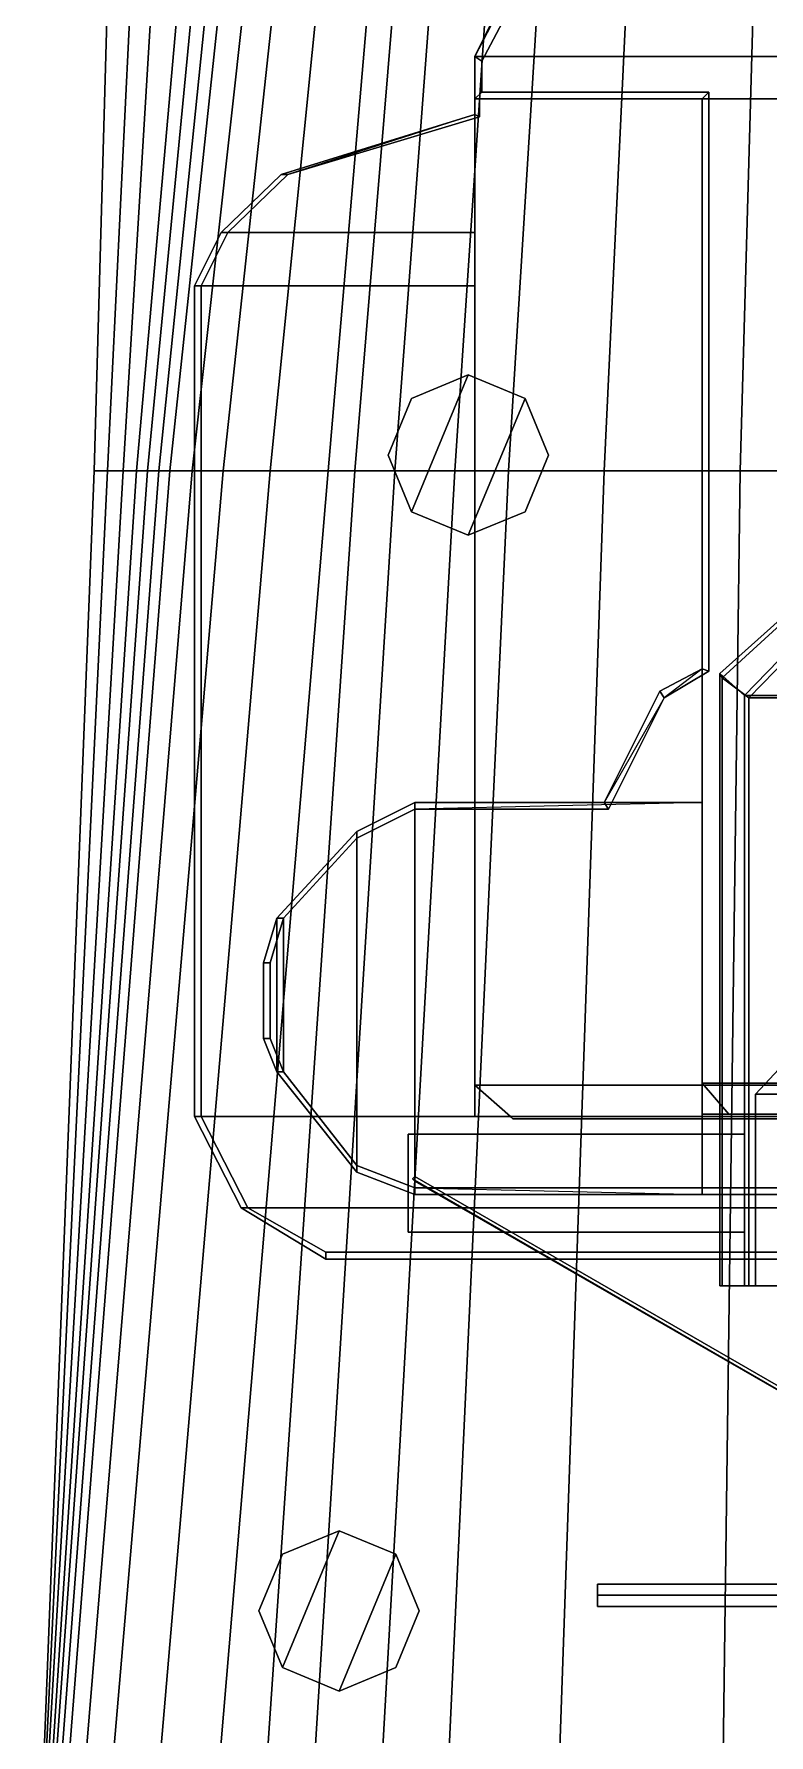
# Model space of a CAD drawing. Extents: x -5 to 5, y -54 to 54.
# Drawn here: x -4.95 to -1.65, y 11.74 to 19.38 of the extents above; entities that cross this region are included whole.
import ezdxf

# ---------------------------------------------------------------- set-up
doc = ezdxf.new("R2010")
doc.units = 0
doc.layers.get('0').update_dxf_attribs({"linetype": 'CONTINUOUS'})

msp = doc.modelspace()

# ---------------------------------------------------------------- linework, layer by layer
for points in [[(-4.49, 24.19, 5.22), (-4.29, 24.19, 4.04), (-4.62, 17.42, 4.04), (-4.68, 17.42, 5.13)], [(-4.68, 17.42, 5.13), (4.68, 17.42, 5.13), (4.49, 24.19, 5.22), (-4.49, 24.19, 5.22)], [(-4.29, 24.19, 4.04), (-4.14, 24.19, 3.1), (-4.55, 17.42, 3.01), (-4.62, 17.42, 4.04)], [(-4.14, 24.19, 3.1), (-3.89, 24.19, 1.84), (-4.49, 17.42, 1.84), (-4.55, 17.42, 3.01)], [(-3.89, 24.19, 1.84), (-3.79, 24.19, 1.22), (-4.44, 17.42, 1.22), (-4.49, 17.42, 1.84)], [(-3.79, 24.19, 1.22), (-3.7, 24.19, 0.74), (-4.39, 17.42, 0.74), (-4.44, 17.42, 1.22)], [(-3.7, 24.19, 0.74), (-3.62, 24.19, 0.38), (-4.34, 17.42, 0.38), (-4.39, 17.42, 0.74)], [(-3.62, 24.19, 0.38), (-3.49, 24.19, -0.16), (-4.24, 17.42, -0.16), (-4.34, 17.42, 0.38)], [(-3.49, 24.19, -0.16), (-3.37, 24.19, -0.61), (-4.1, 17.42, -0.61), (-4.24, 17.42, -0.16)], [(-3.37, 24.19, -0.61), (-3.21, 24.19, -1.06), (-3.89, 17.42, -1.06), (-4.1, 17.42, -0.61)], [(-3.21, 24.19, -1.06), (-3.05, 24.19, -1.42), (-3.63, 17.42, -1.42), (-3.89, 17.42, -1.06)], [(-3.05, 24.19, -1.42), (-2.95, 24.19, -1.62), (-3.51, 17.42, -1.62), (-3.63, 17.42, -1.42)], [(-2.95, 24.19, -1.62), (-2.82, 24.19, -1.86), (-3.33, 17.42, -1.86), (-3.51, 17.42, -1.62)], [(-2.82, 24.19, -1.86), (-2.61, 24.19, -2.16), (-3.06, 17.42, -2.16), (-3.33, 17.42, -1.86)], [(-2.61, 24.19, -2.16), (-2.4, 24.19, -2.39), (-2.82, 17.42, -2.39), (-3.06, 17.42, -2.16)], [(-2.4, 24.19, -2.39), (-2.07, 24.19, -2.67), (-2.39, 17.42, -2.67), (-2.82, 17.42, -2.39)], [(-2.07, 24.19, -2.67), (-1.59, 24.19, -2.95), (-1.78, 17.42, -2.95), (-2.39, 17.42, -2.67)], [(-1.59, 24.19, -2.95), (-0.7, 24.19, -3.28), (-0.7, 17.42, -3.28), (-1.78, 17.42, -2.95)], [(-1.49, 22.13, 10.35), (-1.49, 22.13, 9.65), (-2.97, 19.28, 9.65), (-2.97, 19.28, 10.35)], [(-2.94, 19.26, 10.35), (-2.94, 19.26, 9.65), (-1.45, 22.07, 9.65), (-1.45, 22.07, 10.35)], [(-2.97, 19.28, 9.65), (-1.75, 21.77, 9.65), (-1.75, 21.77, 5.13), (-2.97, 19.28, 5.13)], [(2.97, 19.28, 9.65), (1.75, 21.77, 9.65), (-1.75, 21.77, 9.65), (-2.97, 19.28, 9.65)], [(-2.3382, 20.3949, 10.35), (-2.3785, 20.4191, 10.35), (-2.97, 19.28, 10.35), (-2.94, 19.26, 10.35)], [(-2.97, 14.66, 7.57), (-2.97, 19.28, 7.57), (-2.97, 19.28, 5.13), (-2.97, 14.66, 5.13)], [(2.97, 19.09, 9.65), (2.97, 19.28, 9.65), (-2.97, 19.28, 9.65), (-2.97, 19.09, 9.65)], [(-2.97, 19.09, 9.65), (-2.97, 19.28, 9.65), (-2.97, 19.28, 7.57), (-2.97, 19.09, 7.57)], [(-2.94, 19.12, 10.35), (-2.94, 19.26, 10.35), (-2.97, 19.28, 10.35), (-2.97, 19.09, 10.35)], [(-2.97, 19.09, 9.65), (-2.97, 19.09, 10.35), (-2.97, 19.28, 10.35), (-2.97, 19.28, 9.65)], [(-2.94, 19.26, 9.65), (-2.94, 19.26, 10.35), (-2.94, 19.12, 10.35), (-2.94, 19.12, 9.65)], [(-1.92, 19.12, 10.35), (-2.94, 19.12, 10.35), (-2.97, 19.09, 10.35), (-1.95, 19.09, 10.35)], [(-2.94, 19.12, 9.65), (-2.94, 19.12, 10.35), (-1.92, 19.12, 10.35), (-1.92, 19.12, 9.65)], [(-1.95, 19.09, 10.35), (-1.95, 16.53, 10.35), (-1.92, 16.52, 10.35), (-1.92, 19.12, 10.35)], [(-1.92, 19.12, 9.65), (-1.92, 19.12, 10.35), (-1.92, 16.52, 10.35), (-1.92, 16.52, 9.65)], [(2.97, 14.66, 7.57), (2.97, 19.09, 7.57), (-2.97, 19.09, 7.57), (-2.97, 14.66, 7.57)], [(-2.97, 19.09, 7.57), (-1.95, 19.09, 7.57), (-1.95, 19.09, 9.65), (-2.97, 19.09, 9.65)], [(-2.97, 19.09, 8.27), (-2.97, 19.09, 7.57), (-2.97, 19.02, 7.57), (-2.97, 19.02, 8.27)], [(-2.95, 19.09, 8.27), (-2.97, 19.09, 8.27), (-2.97, 19.02, 8.27), (-2.95, 19.01, 8.27)], [(-1.95, 19.09, 9.65), (-1.95, 19.09, 10.35), (-2.97, 19.09, 10.35), (-2.97, 19.09, 9.65)], [(-2.95, 19.01, 8.27), (-2.95, 19.01, 7.57), (-2.95, 19.09, 7.57), (-2.95, 19.09, 8.27)], [(1.95, 19.09, 9.65), (-1.95, 19.09, 9.65), (-1.95, 14.67, 9.65), (1.95, 14.67, 9.65)], [(-1.95, 14.67, 9.65), (-1.95, 19.09, 9.65), (-1.95, 19.09, 7.57), (-1.95, 14.67, 7.57)], [(-1.95, 16.53, 9.65), (-1.95, 16.53, 10.35), (-1.95, 19.09, 10.35), (-1.95, 19.09, 9.65)], [(-4.11, 18.49, 7.53), (-3.84, 18.75, 7.53), (-2.97, 19.02, 7.53), (-2.97, 18.49, 7.53)], [(-2.97, 19.02, 7.57), (-3.81, 18.75, 7.57), (-4.08, 18.49, 7.57), (-2.97, 18.49, 7.57)], [(-2.97, 19.02, 8.27), (-2.97, 19.02, 7.53), (-3.84, 18.75, 7.53), (-3.84, 18.75, 8.27)], [(-2.95, 19.01, 8.27), (-2.97, 19.02, 8.27), (-3.84, 18.75, 8.27), (-3.81, 18.75, 8.27)], [(-3.81, 18.75, 8.27), (-3.81, 18.75, 7.57), (-2.95, 19.01, 7.57), (-2.95, 19.01, 8.27)], [(-3.84, 18.75, 8.27), (-3.84, 18.75, 7.53), (-4.11, 18.49, 7.53), (-4.11, 18.49, 8.27)], [(-3.81, 18.75, 8.27), (-3.84, 18.75, 8.27), (-4.11, 18.49, 8.27), (-4.08, 18.49, 8.27)], [(-4.08, 18.49, 8.27), (-4.08, 18.49, 7.57), (-3.81, 18.75, 7.57), (-3.81, 18.75, 8.27)], [(-4.23, 18.25, 7.53), (-4.11, 18.49, 7.53), (-2.97, 18.49, 7.53), (-2.97, 18.25, 7.53)], [(-4.11, 18.49, 8.27), (-4.11, 18.49, 7.53), (-4.23, 18.25, 7.53), (-4.23, 18.25, 8.27)], [(-4.08, 18.49, 8.27), (-4.11, 18.49, 8.27), (-4.23, 18.25, 8.27), (-4.2, 18.25, 8.27)], [(-2.97, 18.49, 7.57), (-4.08, 18.49, 7.57), (-4.2, 18.25, 7.57), (-2.97, 18.25, 7.57)], [(-4.2, 18.25, 8.27), (-4.2, 18.25, 7.57), (-4.08, 18.49, 7.57), (-4.08, 18.49, 8.27)], [(-4.23, 14.52, 7.53), (-4.23, 18.25, 7.53), (-2.97, 18.25, 7.53), (-2.97, 14.52, 7.53)], [(-4.23, 18.25, 8.27), (-4.23, 18.25, 7.53), (-4.23, 14.52, 7.53), (-4.23, 14.52, 8.27)], [(-4.2, 18.25, 8.27), (-4.23, 18.25, 8.27), (-4.23, 14.52, 8.27), (-4.2, 14.52, 8.27)], [(-2.97, 18.25, 7.57), (-4.2, 18.25, 7.57), (-4.2, 14.52, 7.57), (-2.97, 14.52, 7.57)], [(-4.2, 14.52, 8.27), (-4.2, 14.52, 7.57), (-4.2, 18.25, 7.57), (-4.2, 18.25, 8.27)], [(-3.2546, 17.2354, 7.7), (-3, 17.85, 7.7), (-3.2546, 17.7446, 7.7), (-3.36, 17.49, 7.7)], [(-3, 17.13, 7.7), (-2.7454, 17.7446, 7.7), (-3, 17.85, 7.7), (-3.2546, 17.2354, 7.7)], [(-3, 17.85, 7.57), (-3.2546, 17.7446, 7.57), (-3.2546, 17.7446, 7.7), (-3, 17.85, 7.7)], [(-2.7454, 17.7446, 7.57), (-3, 17.85, 7.57), (-3, 17.85, 7.7), (-2.7454, 17.7446, 7.7)], [(-3.2546, 17.7446, 7.57), (-3.36, 17.49, 7.57), (-3.36, 17.49, 7.7), (-3.2546, 17.7446, 7.7)], [(-2.7454, 17.2354, 7.7), (-2.64, 17.49, 7.7), (-2.7454, 17.7446, 7.7), (-3, 17.13, 7.7)], [(-2.64, 17.49, 7.57), (-2.7454, 17.7446, 7.57), (-2.7454, 17.7446, 7.7), (-2.64, 17.49, 7.7)], [(-4.68, 17.42, 5.13), (-4.62, 17.42, 4.04), (-4.95, 10.52, 4.04), (-4.95, 10.52, 5.13)], [(-4.62, 17.42, 4.04), (-4.55, 17.42, 3.01), (-4.95, 10.52, 2.94), (-4.95, 10.52, 4.04)], [(-4.55, 17.42, 3.01), (-4.49, 17.42, 1.84), (-4.94, 10.52, 1.84), (-4.95, 10.52, 2.94)], [(-4.95, 10.52, 5.13), (4.95, 10.52, 5.13), (4.68, 17.42, 5.13), (-4.68, 17.42, 5.13)], [(-4.49, 17.42, 1.84), (-4.44, 17.42, 1.22), (-4.93, 10.52, 1.22), (-4.94, 10.52, 1.84)], [(-4.44, 17.42, 1.22), (-4.39, 17.42, 0.74), (-4.91, 10.52, 0.74), (-4.93, 10.52, 1.22)], [(-4.39, 17.42, 0.74), (-4.34, 17.42, 0.38), (-4.88, 10.52, 0.38), (-4.91, 10.52, 0.74)], [(-4.34, 17.42, 0.38), (-4.24, 17.42, -0.16), (-4.81, 10.52, -0.16), (-4.88, 10.52, 0.38)], [(-4.24, 17.42, -0.16), (-4.1, 17.42, -0.61), (-4.69, 10.52, -0.61), (-4.81, 10.52, -0.16)], [(-4.1, 17.42, -0.61), (-3.89, 17.42, -1.06), (-4.48, 10.52, -1.06), (-4.69, 10.52, -0.61)], [(-3.89, 17.42, -1.06), (-3.63, 17.42, -1.42), (-4.21, 10.52, -1.42), (-4.48, 10.52, -1.06)], [(-3.63, 17.42, -1.42), (-3.51, 17.42, -1.62), (-3.98, 10.52, -1.62), (-4.21, 10.52, -1.42)], [(-3.51, 17.42, -1.62), (-3.33, 17.42, -1.86), (-3.76, 10.52, -1.86), (-3.98, 10.52, -1.62)], [(-3.33, 17.42, -1.86), (-3.06, 17.42, -2.16), (-3.45, 10.52, -2.16), (-3.76, 10.52, -1.86)], [(-3.06, 17.42, -2.16), (-2.82, 17.42, -2.39), (-3.14, 10.52, -2.39), (-3.45, 10.52, -2.16)], [(-3.36, 17.49, 7.57), (-3.2546, 17.2354, 7.57), (-3.2546, 17.2354, 7.7), (-3.36, 17.49, 7.7)], [(-2.82, 17.42, -2.39), (-2.39, 17.42, -2.67), (-2.63, 10.52, -2.67), (-3.14, 10.52, -2.39)], [(-2.7454, 17.2354, 7.57), (-2.64, 17.49, 7.57), (-2.64, 17.49, 7.7), (-2.7454, 17.2354, 7.7)], [(-2.39, 17.42, -2.67), (-1.78, 17.42, -2.95), (-1.87, 10.52, -2.95), (-2.63, 10.52, -2.67)], [(-1.78, 17.42, -2.95), (-0.7, 17.42, -3.28), (-0.7, 10.52, -3.28), (-1.87, 10.52, -2.95)], [(-3.2546, 17.2354, 7.57), (-3, 17.13, 7.57), (-3, 17.13, 7.7), (-3.2546, 17.2354, 7.7)], [(-3, 17.13, 7.57), (-2.7454, 17.2354, 7.57), (-2.7454, 17.2354, 7.7), (-3, 17.13, 7.7)], [(-1.4, 16.93, 13.69), (-1.87, 16.51, 13.69), (-1.86, 16.49, 13.69), (-1.39, 16.92, 13.69)], [(-1.4, 16.78, 13.41), (-1.76, 16.41, 13.41), (-1.87, 16.51, 13.69), (-1.4, 16.93, 13.69)], [(-1.39, 16.92, 13.69), (-1.86, 16.49, 13.69), (-1.74, 16.4, 13.41), (-1.39, 16.76, 13.41)], [(-1.4, 16.78, 12.36), (-1.76, 16.41, 12.36), (-1.76, 16.41, 13.41), (-1.4, 16.78, 13.41)], [(1.76, 16.41, 12.36), (-1.76, 16.41, 12.36), (-1.4, 16.78, 12.36), (1.4, 16.78, 12.36)], [(-1.39, 16.76, 13.41), (-1.74, 16.4, 13.41), (-1.74, 16.4, 12.36), (-1.39, 16.76, 12.36)], [(1.39, 16.76, 12.38), (-1.39, 16.76, 12.38), (-1.74, 16.4, 12.38), (1.74, 16.4, 12.38)], [(-2.14, 16.43, 9.61), (-1.95, 16.53, 9.61), (-1.95, 15.93, 9.61), (-2.39, 15.93, 9.61)], [(-1.95, 15.93, 9.65), (-1.95, 16.53, 9.65), (-2.12, 16.4, 9.65), (-2.39, 15.93, 9.65)], [(-1.95, 16.53, 10.56), (-2.14, 16.43, 10.56), (-2.12, 16.4, 10.56), (-1.92, 16.52, 10.56)], [(-2.14, 16.43, 9.61), (-2.14, 16.43, 10.56), (-1.95, 16.53, 10.56), (-1.95, 16.53, 9.61)], [(-1.92, 16.52, 9.65), (-1.92, 16.52, 10.56), (-2.12, 16.4, 10.56), (-2.12, 16.4, 9.65)], [(-1.92, 16.52, 10.56), (-1.92, 16.52, 10.35), (-1.95, 16.53, 10.35), (-1.95, 16.53, 10.56)], [(-1.76, 16.41, 13.41), (-1.76, 13.76, 13.41), (-1.87, 13.76, 13.69), (-1.87, 16.51, 13.69)], [(-1.87, 16.51, 13.69), (-1.87, 13.76, 13.69), (-1.86, 13.76, 13.69), (-1.86, 16.49, 13.69)], [(-2.14, 16.43, 10.56), (-2.39, 15.93, 10.56), (-2.37, 15.9, 10.56), (-2.12, 16.4, 10.56)], [(-2.39, 15.93, 9.61), (-2.39, 15.93, 10.56), (-2.14, 16.43, 10.56), (-2.14, 16.43, 9.61)], [(-1.86, 16.49, 13.69), (-1.86, 13.76, 13.69), (-1.74, 13.76, 13.41), (-1.74, 16.4, 13.41)], [(-2.12, 16.4, 9.65), (-2.12, 16.4, 10.56), (-2.37, 15.9, 10.56), (-2.37, 15.9, 9.65)], [(-1.76, 16.41, 12.36), (-1.76, 13.76, 12.36), (-1.76, 13.76, 13.41), (-1.76, 16.41, 13.41)], [(1.76, 13.76, 12.36), (-1.76, 13.76, 12.36), (-1.76, 16.41, 12.36), (1.76, 16.41, 12.36)], [(-1.74, 16.4, 13.41), (-1.74, 13.76, 13.41), (-1.74, 13.76, 12.36), (-1.74, 16.4, 12.36)], [(1.74, 16.4, 12.38), (-1.74, 16.4, 12.38), (-1.74, 13.76, 12.38), (1.74, 13.76, 12.38)], [(-3.5, 15.8, 9.61), (-3.24, 15.93, 9.61), (-3.24, 14.17, 9.61), (-3.5, 14.27, 9.61)], [(-3.24, 15.93, 10.56), (-3.5, 15.8, 10.56), (-3.5, 15.77, 10.56), (-3.24, 15.9, 10.56)], [(-3.5, 15.8, 9.61), (-3.5, 15.8, 10.56), (-3.24, 15.93, 10.56), (-3.24, 15.93, 9.61)], [(-3.24, 14.2, 9.65), (-3.24, 15.9, 9.65), (-3.5, 15.77, 9.65), (-3.5, 14.3, 9.65)], [(-3.24, 15.9, 9.65), (-3.24, 15.9, 10.56), (-3.5, 15.77, 10.56), (-3.5, 15.77, 9.65)], [(-3.24, 15.93, 9.61), (-1.95, 15.93, 9.61), (-1.95, 14.17, 9.61), (-3.24, 14.17, 9.61)], [(-1.95, 14.17, 9.65), (-1.95, 15.93, 9.65), (-3.24, 15.9, 9.65), (-3.24, 14.2, 9.65)], [(-2.39, 15.93, 10.56), (-3.24, 15.93, 10.56), (-3.24, 15.9, 10.56), (-2.37, 15.9, 10.56)], [(-3.24, 15.93, 9.61), (-3.24, 15.93, 10.56), (-2.39, 15.93, 10.56), (-2.39, 15.93, 9.61)], [(-2.37, 15.9, 9.65), (-2.37, 15.9, 10.56), (-3.24, 15.9, 10.56), (-3.24, 15.9, 9.65)], [(-3.86, 15.41, 9.61), (-3.5, 15.8, 9.61), (-3.5, 14.27, 9.61), (-3.86, 14.72, 9.61)], [(-3.86, 15.41, 9.61), (-3.86, 15.41, 10.56), (-3.5, 15.8, 10.56), (-3.5, 15.8, 9.61)], [(-3.5, 15.8, 10.56), (-3.86, 15.41, 10.56), (-3.83, 15.41, 10.56), (-3.5, 15.77, 10.56)], [(-3.5, 14.3, 9.65), (-3.5, 15.77, 9.65), (-3.83, 15.41, 9.65), (-3.83, 14.72, 9.65)], [(-3.5, 15.77, 9.65), (-3.5, 15.77, 10.56), (-3.83, 15.41, 10.56), (-3.83, 15.41, 9.65)], [(-3.92, 15.21, 9.61), (-3.86, 15.41, 9.61), (-3.86, 14.72, 9.61), (-3.92, 14.87, 9.61)], [(-3.86, 15.41, 10.56), (-3.92, 15.21, 10.56), (-3.89, 15.21, 10.56), (-3.83, 15.41, 10.56)], [(-3.92, 15.21, 9.61), (-3.92, 15.21, 10.56), (-3.86, 15.41, 10.56), (-3.86, 15.41, 9.61)], [(-3.83, 14.72, 9.65), (-3.83, 15.41, 9.65), (-3.89, 15.21, 9.65), (-3.89, 14.87, 9.65)], [(-3.83, 15.41, 9.65), (-3.83, 15.41, 10.56), (-3.89, 15.21, 10.56), (-3.89, 15.21, 9.65)], [(-3.92, 14.87, 9.61), (-3.92, 14.87, 10.56), (-3.92, 15.21, 10.56), (-3.92, 15.21, 9.61)], [(-3.92, 15.21, 10.56), (-3.92, 14.87, 10.56), (-3.89, 14.87, 10.56), (-3.89, 15.21, 10.56)], [(-3.89, 15.21, 9.65), (-3.89, 15.21, 10.56), (-3.89, 14.87, 10.56), (-3.89, 14.87, 9.65)], [(1.31, 15.05, 14.55), (-1.31, 15.05, 14.55), (-1.71, 14.62, 14.55), (1.71, 14.62, 14.55)], [(-1.71, 14.62, 14.55), (-1.31, 15.05, 14.55), (-1.31, 15.05, 12.38), (-1.71, 14.62, 12.38)], [(-3.92, 14.87, 10.56), (-3.86, 14.72, 10.56), (-3.83, 14.72, 10.56), (-3.89, 14.87, 10.56)], [(-3.86, 14.72, 9.61), (-3.86, 14.72, 10.56), (-3.92, 14.87, 10.56), (-3.92, 14.87, 9.61)], [(-3.89, 14.87, 9.65), (-3.89, 14.87, 10.56), (-3.83, 14.72, 10.56), (-3.83, 14.72, 9.65)], [(-3.5, 14.27, 9.61), (-3.5, 14.27, 10.56), (-3.86, 14.72, 10.56), (-3.86, 14.72, 9.61)], [(-3.86, 14.72, 10.56), (-3.5, 14.27, 10.56), (-3.5, 14.3, 10.56), (-3.83, 14.72, 10.56)], [(-3.83, 14.72, 9.65), (-3.83, 14.72, 10.56), (-3.5, 14.3, 10.56), (-3.5, 14.3, 9.65)], [(1.95, 14.67, 9.65), (-1.95, 14.67, 9.65), (-1.83, 14.53, 9.65), (1.83, 14.53, 9.65)], [(-1.83, 14.53, 9.65), (-1.95, 14.67, 9.65), (-1.95, 14.67, 7.57), (-1.83, 14.53, 7.57)], [(-1.83, 14.53, 9.65), (-1.95, 14.67, 9.65), (-1.95, 14.53, 9.65), (-1.83, 14.53, 9.65)], [(-1.95, 14.53, 9.61), (-1.95, 14.67, 9.61), (-1.83, 14.53, 9.61)], [(-2.8, 14.51, 7.57), (-2.97, 14.66, 7.57), (-2.97, 14.66, 5.13), (-2.8, 14.51, 5.13)], [(2.8, 14.51, 7.57), (2.97, 14.66, 7.57), (-2.97, 14.66, 7.57), (-2.8, 14.51, 7.57)], [(-2.81, 14.52, 7.57), (-2.97, 14.66, 7.57), (-2.97, 14.66, 7.57), (-2.97, 14.52, 7.57)], [(-2.97, 14.66, 7.53), (-2.97, 14.66, 7.53), (-2.81, 14.52, 7.53), (-2.97, 14.52, 7.53)], [(1.71, 14.62, 14.55), (-1.71, 14.62, 14.55), (-1.71, 13.76, 14.55), (1.71, 13.76, 14.55)], [(-1.71, 13.76, 14.55), (-1.71, 14.62, 14.55), (-1.71, 14.62, 12.38), (-1.71, 13.76, 12.38)], [(-4.23, 14.52, 7.53), (4.23, 14.52, 7.53), (4.02, 14.11, 7.53), (-4.02, 14.11, 7.53)], [(-4.23, 14.52, 8.27), (-4.23, 14.52, 7.53), (-4.02, 14.11, 7.53), (-4.02, 14.11, 8.27)], [(-4.2, 14.52, 8.27), (-4.23, 14.52, 8.27), (-4.02, 14.11, 8.27), (-3.99, 14.11, 8.27)], [(3.99, 14.11, 7.57), (4.2, 14.52, 7.57), (-4.2, 14.52, 7.57), (-3.99, 14.11, 7.57)], [(-3.99, 14.11, 8.27), (-3.99, 14.11, 7.57), (-4.2, 14.52, 7.57), (-4.2, 14.52, 8.27)], [(-1.95, 14.17, 9.61), (-1.95, 14.53, 9.61), (1.95, 14.53, 9.61), (1.95, 14.17, 9.61)], [(1.95, 14.53, 9.65), (-1.95, 14.53, 9.65), (-1.95, 14.17, 9.65), (1.95, 14.17, 9.65)], [(1.83, 14.53, 9.65), (-1.83, 14.53, 9.65), (-1.83, 14.53, 7.57), (1.83, 14.53, 7.57)], [(-1.76, 14, 13.18), (-1.76, 14.44, 13.18), (-3.27, 14.44, 13.18), (-3.27, 14, 13.18)], [(-3.27, 14.44, 13.18), (-3.27, 14.44, 13.15), (-3.27, 14, 13.15), (-3.27, 14, 13.18)], [(-1.76, 14.44, 13.18), (-1.76, 14.44, 12.41), (-3.27, 14.44, 13.15), (-3.27, 14.44, 13.18)], [(-3.27, 14, 13.15), (-3.27, 14.44, 13.15), (-1.76, 14.44, 12.41), (-1.76, 14, 12.41)], [(-2.8, 14.51, 5.13), (2.8, 14.51, 5.13), (2.8, 14.51, 7.57), (-2.8, 14.51, 7.57)], [(-3.5, 14.3, 9.65), (-3.5, 14.3, 10.56), (-3.24, 14.2, 10.56), (-3.24, 14.2, 9.65)], [(-3.5, 14.27, 10.56), (-3.24, 14.17, 10.56), (-3.24, 14.2, 10.56), (-3.5, 14.3, 10.56)], [(-3.24, 14.17, 9.61), (-3.24, 14.17, 10.56), (-3.5, 14.27, 10.56), (-3.5, 14.27, 9.61)], [(-3.24, 14.25, 13.18), (-3.25, 14.24, 13.18), (-0.01, 12.37, 23.24), (0.005, 12.3787, 23.24)], [(-3.25, 14.24, 13.18), (-3.24, 14.23, 13.18), (0.005, 12.3613, 23.24), (-0.01, 12.37, 23.24)], [(-3.24, 14.23, 13.18), (-3.24, 14.25, 13.18), (0.005, 12.3787, 23.24), (0.005, 12.3613, 23.24)], [(-3.24, 14.17, 10.56), (3.24, 14.17, 10.56), (3.24, 14.2, 10.56), (-3.24, 14.2, 10.56)], [(-3.24, 14.2, 9.65), (-3.24, 14.2, 10.56), (3.24, 14.2, 10.56), (3.24, 14.2, 9.65)], [(3.24, 14.17, 9.61), (3.24, 14.17, 10.56), (-3.24, 14.17, 10.56), (-3.24, 14.17, 9.61)], [(-4.02, 14.11, 7.53), (4.02, 14.11, 7.53), (3.64, 13.88, 7.53), (-3.64, 13.88, 7.53)], [(-4.02, 14.11, 8.27), (-4.02, 14.11, 7.53), (-3.64, 13.88, 7.53), (-3.64, 13.88, 8.27)], [(-3.99, 14.11, 8.27), (-4.02, 14.11, 8.27), (-3.64, 13.88, 8.27), (-3.64, 13.91, 8.27)], [(3.64, 13.91, 7.57), (3.99, 14.11, 7.57), (-3.99, 14.11, 7.57), (-3.64, 13.91, 7.57)], [(-3.64, 13.91, 8.27), (-3.64, 13.91, 7.57), (-3.99, 14.11, 7.57), (-3.99, 14.11, 8.27)], [(-3.27, 14, 13.18), (-3.27, 14, 13.15), (-1.76, 14, 12.41), (-1.76, 14, 13.18)], [(3.64, 13.91, 8.27), (3.64, 13.91, 7.57), (-3.64, 13.91, 7.57), (-3.64, 13.91, 8.27)], [(-3.64, 13.88, 8.27), (3.64, 13.88, 8.27), (3.64, 13.91, 8.27), (-3.64, 13.91, 8.27)], [(-3.64, 13.88, 8.27), (-3.64, 13.88, 7.53), (3.64, 13.88, 7.53), (3.64, 13.88, 8.27)], [(1.71, 13.76, 14.55), (-1.71, 13.76, 14.55), (-1.71, 13.76, 12.38), (1.71, 13.76, 12.38)], [(-3.8346, 12.0454, 5.26), (-3.58, 12.66, 5.26), (-3.8346, 12.5546, 5.26), (-3.94, 12.3, 5.26)], [(-3.58, 12.66, 5.13), (-3.8346, 12.5546, 5.13), (-3.8346, 12.5546, 5.26), (-3.58, 12.66, 5.26)], [(-3.58, 11.94, 5.26), (-3.3254, 12.5546, 5.26), (-3.58, 12.66, 5.26), (-3.8346, 12.0454, 5.26)], [(-3.3254, 12.5546, 5.13), (-3.58, 12.66, 5.13), (-3.58, 12.66, 5.26), (-3.3254, 12.5546, 5.26)], [(-3.8346, 12.5546, 5.13), (-3.94, 12.3, 5.13), (-3.94, 12.3, 5.26), (-3.8346, 12.5546, 5.26)], [(-3.3254, 12.0454, 5.26), (-3.22, 12.3, 5.26), (-3.3254, 12.5546, 5.26), (-3.58, 11.94, 5.26)], [(-3.22, 12.3, 5.13), (-3.3254, 12.5546, 5.13), (-3.3254, 12.5546, 5.26), (-3.22, 12.3, 5.26)], [(-2.42, 12.42, 23.28), (-2.42, 12.37, 23.33), (2.42, 12.37, 23.33), (2.42, 12.42, 23.28)], [(-2.42, 12.37, 23.23), (-2.42, 12.42, 23.28), (2.42, 12.42, 23.28), (2.42, 12.37, 23.23)], [(-2.42, 12.42, 23.28), (-2.42, 12.37, 23.23), (-2.42, 12.32, 23.28), (-2.42, 12.37, 23.33)], [(-3.94, 12.3, 5.13), (-3.8346, 12.0454, 5.13), (-3.8346, 12.0454, 5.26), (-3.94, 12.3, 5.26)], [(-3.3254, 12.0454, 5.13), (-3.22, 12.3, 5.13), (-3.22, 12.3, 5.26), (-3.3254, 12.0454, 5.26)], [(-2.42, 12.37, 23.33), (-2.42, 12.32, 23.28), (2.42, 12.32, 23.28), (2.42, 12.37, 23.33)], [(-2.42, 12.32, 23.28), (-2.42, 12.37, 23.23), (2.42, 12.37, 23.23), (2.42, 12.32, 23.28)], [(-3.8346, 12.0454, 5.13), (-3.58, 11.94, 5.13), (-3.58, 11.94, 5.26), (-3.8346, 12.0454, 5.26)], [(-3.58, 11.94, 5.13), (-3.3254, 12.0454, 5.13), (-3.3254, 12.0454, 5.26), (-3.58, 11.94, 5.26)]]:
    msp.add_3dface(points)

doc.saveas('drawing.dxf')
